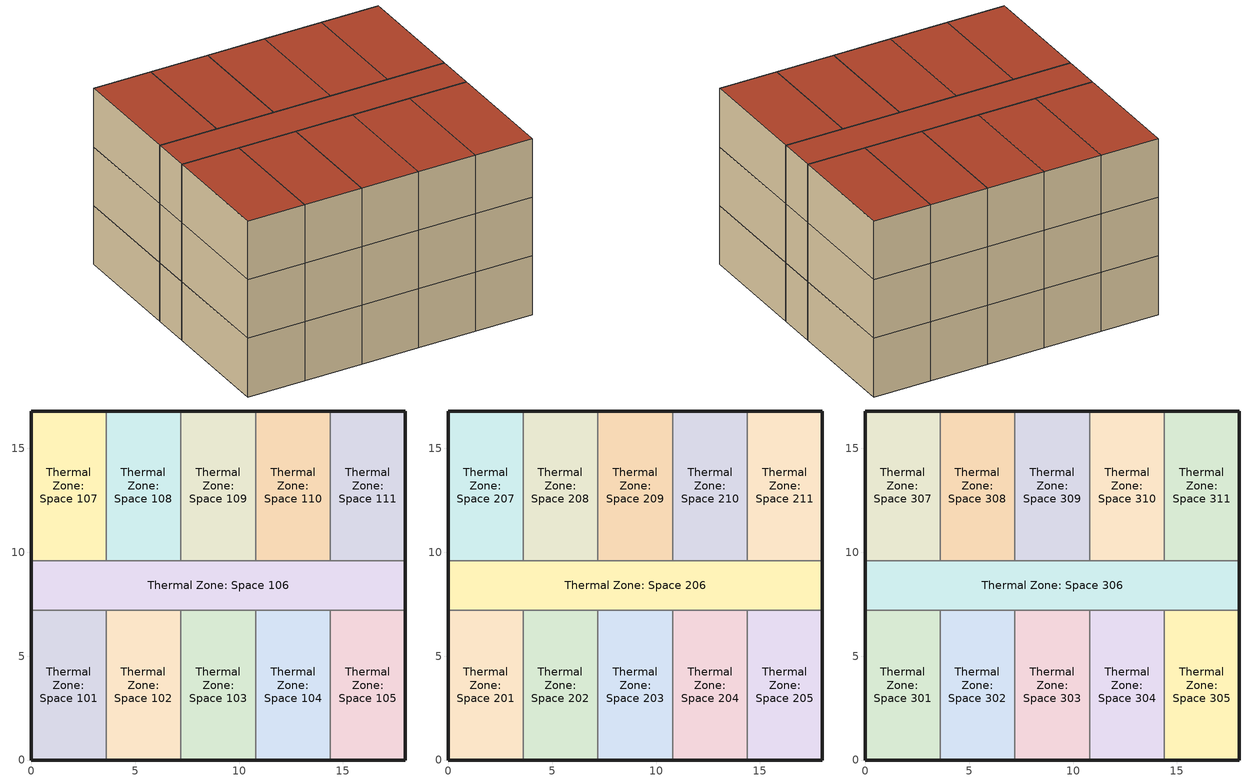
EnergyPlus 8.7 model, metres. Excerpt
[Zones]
Thermal Zone: Space 101
 floor ground (Exterior Floor): 3.6,7.2 3.6,0 0,0 0,7.2 z0
 wall outside (Exterior Wall1): 0,7.2 0,0 3.6,0 z0:3.7
 wall to Thermal Zone: Space 106 (Interior Wall): 3.6,7.2 0,7.2 z0:3.7
 wall to Thermal Zone: Space 102 (Interior Wall): 3.6,0 3.6,7.2 z0:3.7
Thermal Zone: Space 102
 floor ground (Exterior Floor): 7.2,7.2 7.2,0 3.6,0 3.6,7.2 z0
 wall outside (Exterior Wall1): 3.6,0 7.2,0 z0:3.7
 wall to Thermal Zone: Space 106 (Interior Wall): 7.2,7.2 3.6,7.2 z0:3.7
 wall to Thermal Zone: Space 103 (Interior Wall): 7.2,0 7.2,7.2 z0:3.7
Thermal Zone: Space 103
 floor ground (Exterior Floor): 10.8,7.2 10.8,0 7.2,0 7.2,7.2 z0
 wall outside (Exterior Wall1): 7.2,0 10.8,0 z0:3.7
 wall to Thermal Zone: Space 106 (Interior Wall): 10.8,7.2 7.2,7.2 z0:3.7
 wall to Thermal Zone: Space 104 (Interior Wall): 10.8,0 10.8,7.2 z0:3.7
Thermal Zone: Space 104
 floor ground (Exterior Floor): 14.4,7.2 14.4,0 10.8,0 10.8,7.2 z0
 wall outside (Exterior Wall1): 10.8,0 14.4,0 z0:3.7
 wall to Thermal Zone: Space 106 (Interior Wall): 14.4,7.2 10.8,7.2 z0:3.7
 wall to Thermal Zone: Space 105 (Interior Wall): 14.4,0 14.4,7.2 z0:3.7
Thermal Zone: Space 105
 floor ground (Exterior Floor): 18,7.2 18,0 14.4,0 14.4,7.2 z0
 wall outside (Exterior Wall1): 14.4,0 18,0 18,7.2 z0:3.7
 wall to Thermal Zone: Space 106 (Interior Wall): 18,7.2 14.4,7.2 z0:3.7
Thermal Zone: Space 106
 floor ground (Exterior Floor): 18,9.6 18,7.2 0,7.2 0,9.6 z0
 wall outside (Exterior Wall1): 18,7.2 18,9.6 / 0,9.6 0,7.2 z0:3.7
 wall to Thermal Zone: Space 107 (Interior Wall): 3.6,9.6 0,9.6 z0:3.7
 wall to Thermal Zone: Space 108 (Interior Wall): 7.2,9.6 3.6,9.6 z0:3.7
 wall to Thermal Zone: Space 109 (Interior Wall): 10.8,9.6 7.2,9.6 z0:3.7
 wall to Thermal Zone: Space 110 (Interior Wall): 14.4,9.6 10.8,9.6 z0:3.7
 wall to Thermal Zone: Space 111 (Interior Wall): 18,9.6 14.4,9.6 z0:3.7
Thermal Zone: Space 107
 floor ground (Exterior Floor): 3.6,16.8 3.6,9.6 0,9.6 0,16.8 z0
 wall outside (Exterior Wall1): 3.6,16.8 0,16.8 0,9.6 z0:3.7
 wall to Thermal Zone: Space 108 (Interior Wall): 3.6,9.6 3.6,16.8 z0:3.7
Thermal Zone: Space 108
 floor ground (Exterior Floor): 7.2,16.8 7.2,9.6 3.6,9.6 3.6,16.8 z0
 wall outside (Exterior Wall1): 7.2,16.8 3.6,16.8 z0:3.7
 wall to Thermal Zone: Space 109 (Interior Wall): 7.2,9.6 7.2,16.8 z0:3.7
Thermal Zone: Space 109
 floor ground (Exterior Floor): 10.8,16.8 10.8,9.6 7.2,9.6 7.2,16.8 z0
 wall outside (Exterior Wall1): 10.8,16.8 7.2,16.8 z0:3.7
 wall to Thermal Zone: Space 110 (Interior Wall): 10.8,9.6 10.8,16.8 z0:3.7
Thermal Zone: Space 110
 floor ground (Exterior Floor): 14.4,16.8 14.4,9.6 10.8,9.6 10.8,16.8 z0
 wall outside (Exterior Wall1): 14.4,16.8 10.8,16.8 z0:3.7
 wall to Thermal Zone: Space 111 (Interior Wall): 14.4,9.6 14.4,16.8 z0:3.7
Thermal Zone: Space 111
 floor ground (Interior Floor): 18,16.8 18,9.6 14.4,9.6 14.4,16.8 z0
 wall outside (Exterior Wall1): 18,9.6 18,16.8 14.4,16.8 z0:3.7
Thermal Zone: Space 201
 floor to Thermal Zone: Space 101 (Interior Floor): 3.6,7.2 3.6,0 0,0 0,7.2 z3.7
 wall outside (Exterior Wall1): 0,7.2 0,0 3.6,0 z3.7:7.4
 wall to Thermal Zone: Space 206 (Interior Wall): 3.6,7.2 0,7.2 z3.7:7.4
 wall to Thermal Zone: Space 202 (Interior Wall): 3.6,0 3.6,7.2 z3.7:7.4
Thermal Zone: Space 202
 floor to Thermal Zone: Space 102 (Interior Floor): 7.2,7.2 7.2,0 3.6,0 3.6,7.2 z3.7
 wall outside (Exterior Wall1): 3.6,0 7.2,0 z3.7:7.4
 wall to Thermal Zone: Space 206 (Interior Wall): 7.2,7.2 3.6,7.2 z3.7:7.4
 wall to Thermal Zone: Space 203 (Interior Wall): 7.2,0 7.2,7.2 z3.7:7.4
Thermal Zone: Space 203
 floor to Thermal Zone: Space 103 (Interior Floor): 10.8,7.2 10.8,0 7.2,0 7.2,7.2 z3.7
 wall outside (Exterior Wall1): 7.2,0 10.8,0 z3.7:7.4
 wall to Thermal Zone: Space 204 (Interior Wall): 10.8,0 10.8,7.2 z3.7:7.4
 wall to Thermal Zone: Space 206 (Interior Wall): 10.8,7.2 7.2,7.2 z3.7:7.4
Thermal Zone: Space 204
 floor to Thermal Zone: Space 104 (Interior Floor): 14.4,7.2 14.4,0 10.8,0 10.8,7.2 z3.7
 wall outside (Exterior Wall1): 10.8,0 14.4,0 z3.7:7.4
 wall to Thermal Zone: Space 206 (Interior Wall): 14.4,7.2 10.8,7.2 z3.7:7.4
 wall to Thermal Zone: Space 205 (Interior Wall): 14.4,0 14.4,7.2 z3.7:7.4
Thermal Zone: Space 205
 floor to Thermal Zone: Space 105 (Interior Floor): 18,7.2 18,0 14.4,0 14.4,7.2 z3.7
 wall outside (Exterior Wall1): 14.4,0 18,0 18,7.2 z3.7:7.4
 wall to Thermal Zone: Space 206 (Interior Wall): 18,7.2 14.4,7.2 z3.7:7.4
Thermal Zone: Space 206
 floor to Thermal Zone: Space 106 (Interior Floor): 18,9.6 18,7.2 0,7.2 0,9.6 z3.7
 wall outside (Exterior Wall1): 18,7.2 18,9.6 / 0,9.6 0,7.2 z3.7:7.4
 wall to Thermal Zone: Space 207 (Interior Wall): 3.6,9.6 0,9.6 z3.7:7.4
 wall to Thermal Zone: Space 208 (Interior Wall): 7.2,9.6 3.6,9.6 z3.7:7.4
 wall to Thermal Zone: Space 209 (Interior Wall): 10.8,9.6 7.2,9.6 z3.7:7.4
 wall to Thermal Zone: Space 210 (Interior Wall): 14.4,9.6 10.8,9.6 z3.7:7.4
 wall to Thermal Zone: Space 211 (Interior Wall): 18,9.6 14.4,9.6 z3.7:7.4
Thermal Zone: Space 207
 floor to Thermal Zone: Space 107 (Interior Floor): 3.6,16.8 3.6,9.6 0,9.6 0,16.8 z3.7
 wall outside (Exterior Wall1): 3.6,16.8 0,16.8 0,9.6 z3.7:7.4
 wall to Thermal Zone: Space 208 (Interior Wall): 3.6,9.6 3.6,16.8 z3.7:7.4
Thermal Zone: Space 208
 floor to Thermal Zone: Space 108 (Interior Floor): 7.2,16.8 7.2,9.6 3.6,9.6 3.6,16.8 z3.7
 wall outside (Exterior Wall1): 7.2,16.8 3.6,16.8 z3.7:7.4
 wall to Thermal Zone: Space 209 (Interior Wall): 7.2,9.6 7.2,16.8 z3.7:7.4
Thermal Zone: Space 209
 floor to Thermal Zone: Space 109 (Interior Floor): 10.8,16.8 10.8,9.6 7.2,9.6 7.2,16.8 z3.7
 wall outside (Exterior Wall1): 10.8,16.8 7.2,16.8 z3.7:7.4
 wall to Thermal Zone: Space 210 (Interior Wall): 10.8,9.6 10.8,16.8 z3.7:7.4
Thermal Zone: Space 210
 floor to Thermal Zone: Space 110 (Interior Floor): 14.4,16.8 14.4,9.6 10.8,9.6 10.8,16.8 z3.7
 wall outside (Exterior Wall1): 14.4,16.8 10.8,16.8 z3.7:7.4
 wall to Thermal Zone: Space 211 (Interior Wall): 14.4,9.6 14.4,16.8 z3.7:7.4
Thermal Zone: Space 211
 floor to Thermal Zone: Space 111 (Interior Floor): 18,16.8 18,9.6 14.4,9.6 14.4,16.8 z3.7
 wall outside (Exterior Wall1): 18,9.6 18,16.8 14.4,16.8 z3.7:7.4
Thermal Zone: Space 301
 floor to Thermal Zone: Space 201 (Interior Floor): 3.6,7.2 3.6,0 0,0 0,7.2 z7.4
 wall outside (Exterior Wall1): 0,7.2 0,0 3.6,0 z7.4:11.1
 wall to Thermal Zone: Space 306 (Interior Wall): 3.6,7.2 0,7.2 z7.4:11.1
 wall to Thermal Zone: Space 302 (Interior Wall): 3.6,0 3.6,7.2 z7.4:11.1
 roof outside (Exterior Roof): 3.6,0 3.6,7.2 0,7.2 0,0 z11.1
Thermal Zone: Space 302
 floor to Thermal Zone: Space 202 (Interior Floor): 7.2,7.2 7.2,0 3.6,0 3.6,7.2 z7.4
 wall outside (Exterior Wall1): 3.6,0 7.2,0 z7.4:11.1
 wall to Thermal Zone: Space 306 (Interior Wall): 7.2,7.2 3.6,7.2 z7.4:11.1
 wall to Thermal Zone: Space 303 (Interior Wall): 7.2,0 7.2,7.2 z7.4:11.1
 roof outside (Exterior Roof): 7.2,0 7.2,7.2 3.6,7.2 3.6,0 z11.1
Thermal Zone: Space 303
 floor to Thermal Zone: Space 203 (Interior Floor): 10.8,7.2 10.8,0 7.2,0 7.2,7.2 z7.4
 wall outside (Exterior Wall1): 7.2,0 10.8,0 z7.4:11.1
 wall to Thermal Zone: Space 306 (Interior Wall): 10.8,7.2 7.2,7.2 z7.4:11.1
 wall to Thermal Zone: Space 304 (Interior Wall): 10.8,0 10.8,7.2 z7.4:11.1
 roof outside (Exterior Roof): 10.8,0 10.8,7.2 7.2,7.2 7.2,0 z11.1
Thermal Zone: Space 304
 floor to Thermal Zone: Space 204 (Interior Floor): 14.4,7.2 14.4,0 10.8,0 10.8,7.2 z7.4
 wall outside (Exterior Wall1): 10.8,0 14.4,0 z7.4:11.1
 wall to Thermal Zone: Space 306 (Interior Wall): 14.4,7.2 10.8,7.2 z7.4:11.1
 wall to Thermal Zone: Space 305 (Interior Wall): 14.4,0 14.4,7.2 z7.4:11.1
 roof outside (Exterior Roof): 14.4,0 14.4,7.2 10.8,7.2 10.8,0 z11.1
Thermal Zone: Space 305
 floor to Thermal Zone: Space 205 (Interior Floor): 18,7.2 18,0 14.4,0 14.4,7.2 z7.4
 wall outside (Exterior Wall1): 14.4,0 18,0 18,7.2 z7.4:11.1
 wall to Thermal Zone: Space 306 (Interior Wall): 18,7.2 14.4,7.2 z7.4:11.1
 roof outside (Exterior Roof): 18,0 18,7.2 14.4,7.2 14.4,0 z11.1
Thermal Zone: Space 306
 floor to Thermal Zone: Space 206 (Interior Floor): 18,9.6 18,7.2 0,7.2 0,9.6 z7.4
 wall outside (Exterior Wall1): 18,7.2 18,9.6 / 0,9.6 0,7.2 z7.4:11.1
 wall to Thermal Zone: Space 307 (Interior Wall): 3.6,9.6 0,9.6 z7.4:11.1
 wall to Thermal Zone: Space 308 (Interior Wall): 7.2,9.6 3.6,9.6 z7.4:11.1
 wall to Thermal Zone: Space 309 (Interior Wall): 10.8,9.6 7.2,9.6 z7.4:11.1
 wall to Thermal Zone: Space 310 (Interior Wall): 14.4,9.6 10.8,9.6 z7.4:11.1
 wall to Thermal Zone: Space 311 (Interior Wall): 18,9.6 14.4,9.6 z7.4:11.1
 roof outside (Exterior Roof): 18,7.2 18,9.6 0,9.6 0,7.2 z11.1
Thermal Zone: Space 307
 floor to Thermal Zone: Space 207 (Interior Floor): 3.6,16.8 3.6,9.6 0,9.6 0,16.8 z7.4
 wall outside (Exterior Wall1): 3.6,16.8 0,16.8 0,9.6 z7.4:11.1
 wall to Thermal Zone: Space 308 (Interior Wall): 3.6,9.6 3.6,16.8 z7.4:11.1
 roof outside (Exterior Roof): 3.6,9.6 3.6,16.8 0,16.8 0,9.6 z11.1
Thermal Zone: Space 308
 floor to Thermal Zone: Space 208 (Interior Floor): 7.2,16.8 7.2,9.6 3.6,9.6 3.6,16.8 z7.4
 wall outside (Exterior Wall1): 7.2,16.8 3.6,16.8 z7.4:11.1
 wall to Thermal Zone: Space 309 (Interior Wall): 7.2,9.6 7.2,16.8 z7.4:11.1
 roof outside (Exterior Roof): 7.2,9.6 7.2,16.8 3.6,16.8 3.6,9.6 z11.1
Thermal Zone: Space 309
 floor to Thermal Zone: Space 209 (Interior Floor): 10.8,16.8 10.8,9.6 7.2,9.6 7.2,16.8 z7.4
 wall outside (Exterior Wall1): 10.8,16.8 7.2,16.8 z7.4:11.1
 wall to Thermal Zone: Space 310 (Interior Wall): 10.8,9.6 10.8,16.8 z7.4:11.1
 roof outside (Exterior Roof): 10.8,9.6 10.8,16.8 7.2,16.8 7.2,9.6 z11.1
Thermal Zone: Space 310
 floor to Thermal Zone: Space 210 (Interior Floor): 14.4,16.8 14.4,9.6 10.8,9.6 10.8,16.8 z7.4
 wall outside (Exterior Wall1): 14.4,16.8 10.8,16.8 z7.4:11.1
 wall to Thermal Zone: Space 311 (Interior Wall): 14.4,9.6 14.4,16.8 z7.4:11.1
 roof outside (Exterior Roof): 14.4,9.6 14.4,16.8 10.8,16.8 10.8,9.6 z11.1
Thermal Zone: Space 311
 floor to Thermal Zone: Space 211 (Interior Floor): 18,16.8 18,9.6 14.4,9.6 14.4,16.8 z7.4
 wall outside (Exterior Wall1): 18,9.6 18,16.8 14.4,16.8 z7.4:11.1
 roof outside (Exterior Roof): 18,9.6 18,16.8 14.4,16.8 14.4,9.6 z11.1
[Building]
Three office building: North Axis {deg}=359; Terrain=City; Loads Convergence Tolerance Value=0.04; Temperature Convergence Tolerance Value {deltaC}=0.4; Solar Distribution=FullInteriorAndExteriorWithReflections
[SizingPeriod:DesignDay] Day of Month=21; Dry-Bulb Temperature Range Modifier Type=DefaultMultipliers; Humidity Condition Type=WetBulb; Barometric Pressure {Pa}=101048; Rain Indicator=No; Snow Indicator=No; Daylight Saving Time Indicator=No; Solar Model Indicator=ASHRAEClearSky; Sky Clearness=0
Name | Month | Day Type | Maximum Dry-Bulb Temperature {C} | Daily Dry-Bulb Temperature Range {deltaC} | Wetbulb or DewPoint at Maximum Dry-Bulb {C} | Wind Speed {m/s} | Wind Direction {deg} | ASHRAE Clear Sky Optical Depth for Beam Irradiance (taub) | ASHRAE Clear Sky Optical Depth for Diffuse Irradiance (taud)
Ann Htg 99.6% Condns DB | 1 | WinterDesignDay | -2.2 | 5 | -2.2 | 1.6 | 20
Ann Clg 4% Condns DB =>MWB | 7 | SummerDesignDay | 35.7 | 6.3 | 27.6 | 3.3 | 220 | 0.777 | 1.424
[Site:GroundTemperature:BuildingSurface]
18, 18, 18, 18, 18, 18, 18, 18, 18, 18, 18, 18
[Material] Thermal Absorptance=0.9; Solar Absorptance=0.7; Visible Absorptance=0.7
Name | Roughness | Thickness {m} | Conductivity {W/m-K} | Density {kg/m3} | Specific Heat {J/kg-K}
5shuinishajiang | Rough | 0.005 | 0.93 | 1800 | 1050
10NanRanXinJiSuJuBenBan | Rough | 0.01 | 0.03 | 30 | 1380
20shuinishajiang | Rough | 0.02 | 0.93 | 1800 | 1050
20NanRanXinJiSuJuBenBan | Rough | 0.02 | 0.03 | 30 | 1380
ShaoJieYeYan | Rough | 0.2 | 0.58 | 1400 | 1050
60hunningtulouban | Rough | 0.06 | 1.74 | 2500 | 920
10baowenshajiang | Smooth | 0.01 | 0.29 | 800 | 1050
45 xishihunningtu | Rough | 0.045 | 1.51 | 2300 | 920
85 XPS | Smooth | 0.085 | 0.3 | 28.5 | 1647
15mudiban | VerySmooth | 0.015 | 0.18 | 700 | 2510
20SuiShiLuanShi | MediumRough | 0.02 | 1.4 | 2200 | 920
5SBS | MediumRough | 0.005 | 0.23 | 900 | 1620
30shaojietaoli | MediumRough | 0.03 | 0.28 | 950 | 1050
120gangjinhunningtu | MediumRough | 0.12 | 1.74 | 2500 | 920
[Material:NoMass] Roughness=Rough; Thermal Absorptance=0.9; Solar Absorptance=0.7; Visible Absorptance=0.7
Name | Thermal Resistance {m2-K/W}
Exterior Roof | 1.43
ground | 3.12
Interior Wall | 0.5
[WindowMaterial:Blind]
blind: Slat Orientation=Horizontal; Slat Width {m}=0.025; Slat Separation {m}=0.019; Slat Thickness {m}=0.001; Slat Angle {deg}=45; Slat Conductivity {W/m-K}=0.1; Slat Beam Solar Transmittance=0; Front Side Slat Beam Solar Reflectance=0.7; Back Side Slat Beam Solar Reflectance=0.7; Slat Diffuse Solar Transmittance=0; Front Side Slat Diffuse Solar Reflectance=0.7; Back Side Slat Diffuse Solar Reflectance=0.7; Slat Beam Visible Transmittance=0; Front Side Slat Beam Visible Reflectance=0.5; Back Side Slat Beam Visible Reflectance=0.5; Slat Diffuse Visible Transmittance=0; Front Side Slat Diffuse Visible Reflectance=0.5; Back Side Slat Diffuse Visible Reflectance=0.5; Slat Infrared Hemispherical Transmittance=0; Front Side Slat Infrared Hemispherical Emissivity=0.9; Back Side Slat Infrared Hemispherical Emissivity=0.9; Blind to Glass Distance {m}=0.05; Blind Top Opening Multiplier=0; Blind Bottom Opening Multiplier=0; Blind Left Side Opening Multiplier=0.5; Blind Right Side Opening Multiplier=0.5; Minimum Slat Angle {deg}=0; Maximum Slat Angle {deg}=180
[Construction]
Exterior Roof: 20SuiShiLuanShi, 20shuinishajiang, 20NanRanXinJiSuJuBenBan, 5SBS, 20shuinishajiang, 30shaojietaoli, 120gangjinhunningtu
Exterior Floor: ground
Exterior Wall1: 5shuinishajiang, 10NanRanXinJiSuJuBenBan, 20shuinishajiang, ShaoJieYeYan, 20shuinishajiang
Interior Wall: 10baowenshajiang, 60hunningtulouban, 10baowenshajiang
Interior Floor: 60hunningtulouban, 60hunningtulouban, 85 XPS, 45 xishihunningtu, 15mudiban
[WindowProperty:ShadingControl]
external shading control: Shading Type=ExteriorBlind; Shading Control Type=OnIfScheduleAllows; Schedule=shading schedule; Shading Control Is Scheduled=Yes; Glare Control Is Active=No; Shading Device Material=blind; Type of Slat Angle Control for Blinds=FixedSlatAngle
[Zone]
Thermal Zone: Space 101; Thermal Zone: Space 102; Thermal Zone: Space 103; Thermal Zone: Space 104; Thermal Zone: Space 105; Thermal Zone: Space 106; Thermal Zone: Space 107; Thermal Zone: Space 108; Thermal Zone: Space 109; Thermal Zone: Space 110; Thermal Zone: Space 111; Thermal Zone: Space 201; Thermal Zone: Space 202; Thermal Zone: Space 203; Thermal Zone: Space 204; Thermal Zone: Space 205; Thermal Zone: Space 206; Thermal Zone: Space 207; Thermal Zone: Space 208; Thermal Zone: Space 209; Thermal Zone: Space 210; Thermal Zone: Space 211; Thermal Zone: Space 301; Thermal Zone: Space 302; Thermal Zone: Space 303; Thermal Zone: Space 304; Thermal Zone: Space 305; Thermal Zone: Space 306; Thermal Zone: Space 307; Thermal Zone: Space 308; Thermal Zone: Space 309; Thermal Zone: Space 310; Thermal Zone: Space 311
[HVACTemplate:Thermostat]
Setpoints: Heating Setpoint Schedule=PerimHeating_SP_Sch; Cooling Setpoint Schedule=CoreCooling_SP_Sch
[HVACTemplate:Zone:PTHP] Template Thermostat=Setpoints; Cooling Supply Air Flow Rate {m3/s}=autosize; Heating Supply Air Flow Rate {m3/s}=autosize; Outdoor Air Method=Flow/Person; Outdoor Air Flow Rate per Person {m3/s}=0.00944; Supply Fan Placement=DrawThrough; Supply Fan Total Efficiency=0.7; Supply Fan Delta Pressure {Pa}=75; Supply Fan Motor Efficiency=0.9; Cooling Coil Type=SingleSpeedDX; Cooling Coil Gross Rated Total Capacity {W}=autosize; Cooling Coil Gross Rated Sensible Heat Ratio=autosize; Cooling Coil Gross Rated COP {W/W}=3; Heat Pump Heating Coil Type=SingleSpeedDXHeatPump; Heat Pump Heating Coil Gross Rated Capacity {W}=autosize; Heat Pump Heating Coil Gross Rated COP {W/W}=2.75; Heat Pump Heating Minimum Outdoor Dry-Bulb Temperature {C}=-8; Heat Pump Defrost Maximum Outdoor Dry-Bulb Temperature {C}=5; Heat Pump Defrost Strategy=ReverseCycle; Heat Pump Defrost Control=Timed; Heat Pump Defrost Time Period Fraction=0.058333; Supplemental Heating Coil Type=Electric; Supplemental Heating Coil Capacity {W}=autosize; Supplemental Heating Coil Maximum Outdoor Dry-Bulb Temperature {C}=21; Supplemental Gas Heating Coil Efficiency=0.8; Zone Cooling Design Supply Air Temperature Input Method=SupplyAirTemperature; Zone Cooling Design Supply Air Temperature {C}=14; Zone Cooling Design Supply Air Temperature Difference {deltaC}=11.11; Zone Heating Design Supply Air Temperature Input Method=SupplyAirTemperature; Zone Heating Design Supply Air Temperature {C}=50; Zone Heating Design Supply Air Temperature Difference {deltaC}=30; Baseboard Heating Type=None; Baseboard Heating Capacity {W}=autosize
Thermal Zone: Space 102; Thermal Zone: Space 103; Thermal Zone: Space 104; Thermal Zone: Space 105; Thermal Zone: Space 106; Thermal Zone: Space 107; Thermal Zone: Space 108; Thermal Zone: Space 109; Thermal Zone: Space 110; Thermal Zone: Space 111; Thermal Zone: Space 201; Thermal Zone: Space 202; Thermal Zone: Space 203; Thermal Zone: Space 204; Thermal Zone: Space 205; Thermal Zone: Space 206; Thermal Zone: Space 207; Thermal Zone: Space 208; Thermal Zone: Space 209; Thermal Zone: Space 210; Thermal Zone: Space 211; Thermal Zone: Space 301; Thermal Zone: Space 302; Thermal Zone: Space 303; Thermal Zone: Space 304; Thermal Zone: Space 305; Thermal Zone: Space 101; Thermal Zone: Space 306; Thermal Zone: Space 307; Thermal Zone: Space 308; Thermal Zone: Space 309; Thermal Zone: Space 310; Thermal Zone: Space 311
[Schedule:Compact]
shading schedule: Through: 5/31, For: AllDays, Until: 24:00, 0, Through: 9/30, For: AllDays, Until: 24:00, 1, Through: 12/31, For: AllDays, Until: 24:00, 0
[Schedule:Constant]
Name | Hourly Value
PerimHeating_SP_Sch | 18
CoreCooling_SP_Sch | 26
